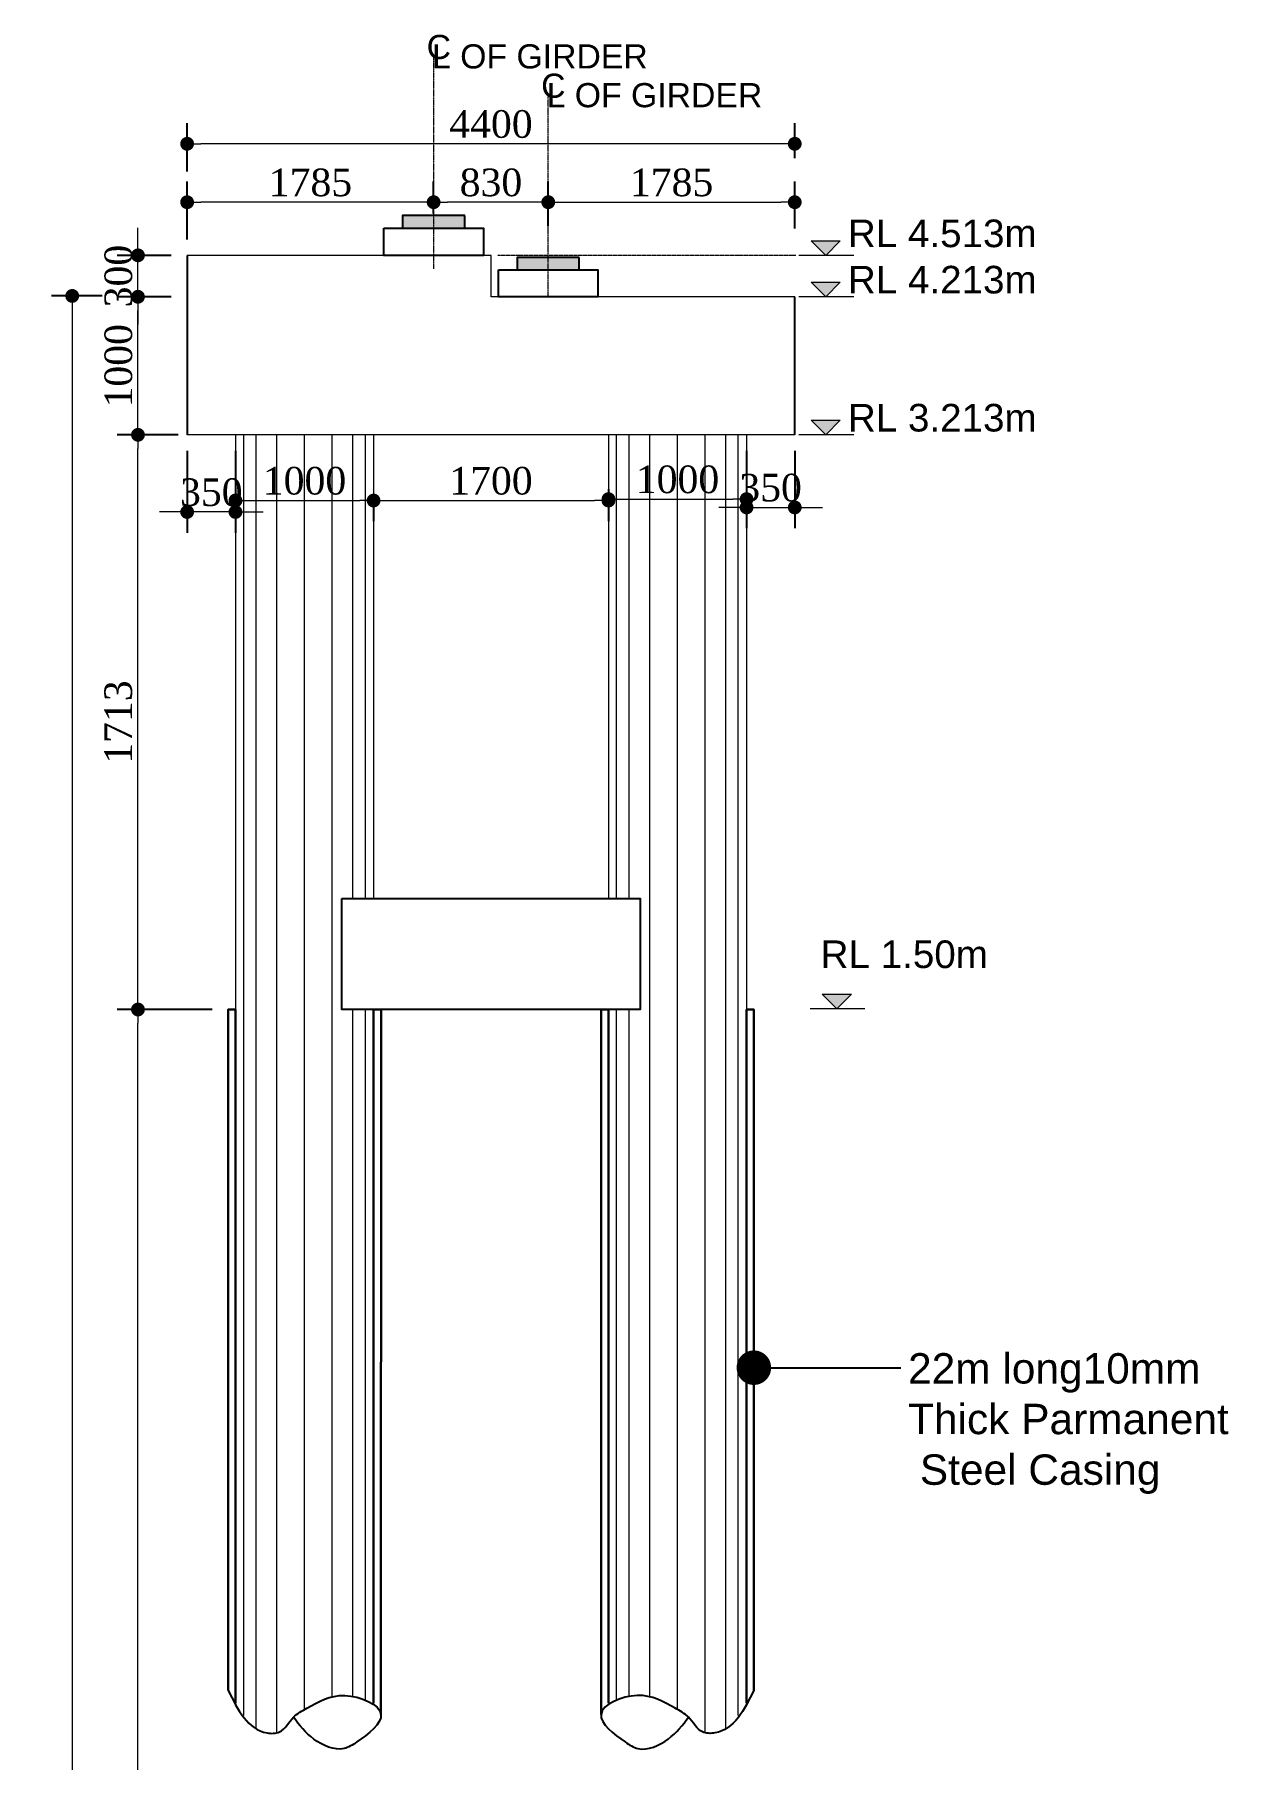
# Model space of a CAD drawing. Header units: millimetres. Extents: x -452357 to 35267, y 81803 to 461763.
# Drawn here: x -263788 to -255142, y 418943 to 431439 of the extents above; entities that cross this region are included whole.
import ezdxf

# ---------------------------------------------------------------- set-up
doc = ezdxf.new("R2010")
doc.units = ezdxf.units.MM
doc.header["$PDMODE"] = 2
doc.linetypes.add('CENTER', pattern=[2, 1.25, -0.25, 0.25, -0.25])
doc.linetypes.add('HIDDEN', pattern=[9.525, 6.35, -3.175])
doc.layers.get('Defpoints').update_dxf_attribs({"lineweight": 13})
for name, color, linetype, lineweight in [('Center Line', 34, 'Continuous', 15), ('dim', 96, 'Continuous', 25), ('Dimision', 96, 'Continuous', 18), ('hatch', 65, 'Continuous', 15), ('hatch nok', 253, 'Continuous', 5), ('Pile', 11, 'Continuous', 15), ('Steel Casing', 70, 'Continuous', 30), ('Text', 7, 'Continuous', 15)]:
    doc.layers.add(name, color=color, linetype=linetype, lineweight=lineweight)
doc.layers.add('Pire Line', color=11, linetype='Continuous')
doc.styles.add('ROMANS', font='arial.ttf', dxfattribs={"height": 200})
doc.styles.get("Standard").update_dxf_attribs({"font": 'times.ttf'})
doc.dimstyles.new('ISO-25', dxfattribs={"dimtxt": 175, "dimasz": 100, "dimexe": 65, "dimexo": 115.625, "dimgap": 40, "dimtad": 1, "dimtoh": 1, "dimdec": 0, "dimtxsty": 'Standard', "dimblk": 'DOT', "dimcen": 300, "dimclrd": 256, "dimclre": 256, "dimclrt": 256, "dimadec": 0, "dimazin": 0, "dimtfac": 1, "dimtdec": 0, "dimtix": 1, "dimtmove": 0, "dimatfit": 3, "dimldrblk": 'DOT', "dimfxl": 75, "dimlwd": -1, "dimarcsym": 0})

# ---------------------------------------------------------------- blocks, each defined once
blk = doc.blocks.new('_Dot')
at = {"color": 0, "linetype": 'ByBlock', "lineweight": -2}
blk.add_line((-0.5, 0), (-1, 0), dxfattribs=at)
at = {"color": 0, "linetype": 'ByBlock', "const_width": 0.5}
blk.add_lwpolyline([(-0.25, 0, 1), (0.25, 0, 1)], format="xyb", close=True, dxfattribs=at)
blk = doc.blocks.new('*D686')
at = {"layer": 'Defpoints', "color": 0, "ltscale": 3, "transparency": 16777216}
for p in [(-263039, 429539), (-262683, 429539), (-262633, 428539)]:
    blk.add_point(p, dxfattribs=at)
at = {"layer": 'Dimision', "color": 1, "lineweight": -2, "ltscale": 3, "transparency": 16777216}
for p, q in [((-262798, 429539), (-263189, 429539)), ((-262748, 428539), (-263189, 428539))]:
    blk.add_line(p, q, dxfattribs=at)
at = {"layer": 'Dimision', "ltscale": 3, "transparency": 16777216}
blk.add_line((-263039, 428639), (-263039, 429439), dxfattribs=at)
at = {"layer": 'Dimision', "ltscale": 3, "transparency": 16777216, "xscale": 100, "yscale": 100, "zscale": 100}
for p, rotation in [((-263039, 429539), 90), ((-263039, 428539), 270)]:
    blk.add_blockref('_Dot', p, dxfattribs=dict(at, rotation=rotation))
at = {"layer": 'Dimision', "ltscale": 3, "transparency": 16777216, "insert": (-263180, 429039), "char_height": 200, "attachment_point": 5, "rotation": 90}
blk.add_mtext('1000', dxfattribs=at)
blk = doc.blocks.new('*D687')
at = {"layer": 'Defpoints', "color": 0, "ltscale": 3, "transparency": 16777216}
for p in [(-263039, 424376), (-262753, 424376), (-262536, 413376)]:
    blk.add_point(p, dxfattribs=at)
at = {"layer": 'Dimision', "color": 1, "lineweight": -2, "ltscale": 3, "transparency": 16777216}
for p, q in [((-262869, 424376), (-263189, 424376)), ((-262652, 413376), (-263189, 413376))]:
    blk.add_line(p, q, dxfattribs=at)
at = {"layer": 'Dimision', "ltscale": 3, "transparency": 16777216}
blk.add_line((-263039, 413476), (-263039, 424276), dxfattribs=at)
at = {"layer": 'Dimision', "ltscale": 3, "transparency": 16777216, "xscale": 100, "yscale": 100, "zscale": 100}
for p, rotation in [((-263039, 424376), 90), ((-263039, 413376), 270)]:
    blk.add_blockref('_Dot', p, dxfattribs=dict(at, rotation=rotation))
at = {"layer": 'Dimision', "ltscale": 3, "transparency": 16777216, "insert": (-263180, 418414), "char_height": 200, "attachment_point": 5, "rotation": 90}
blk.add_mtext('22000', dxfattribs=at)
blk = doc.blocks.new('*D688')
at = {"layer": 'Defpoints', "color": 0, "ltscale": 3, "transparency": 16777216}
for p in [(-262683, 430224), (-260898, 430026), (-262683, 429839)]:
    blk.add_point(p, dxfattribs=at)
at = {"layer": 'Dimision', "color": 1, "lineweight": -2, "ltscale": 3, "transparency": 16777216}
for p, q in [((-262683, 429955), (-262683, 430374)), ((-260898, 430142), (-260898, 430374))]:
    blk.add_line(p, q, dxfattribs=at)
at = {"layer": 'Dimision', "ltscale": 3, "transparency": 16777216}
blk.add_line((-260998, 430224), (-262583, 430224), dxfattribs=at)
at = {"layer": 'Dimision', "ltscale": 3, "transparency": 16777216, "xscale": 100, "yscale": 100, "zscale": 100, "rotation": 180}
blk.add_blockref('_Dot', (-262683, 430224), dxfattribs=at)
at = {"layer": 'Dimision', "ltscale": 3, "transparency": 16777216, "xscale": 100, "yscale": 100, "zscale": 100}
blk.add_blockref('_Dot', (-260898, 430224), dxfattribs=at)
at = {"layer": 'Dimision', "ltscale": 3, "transparency": 16777216, "insert": (-261790, 430366), "char_height": 200, "attachment_point": 5}
blk.add_mtext('1785', dxfattribs=at)
blk = doc.blocks.new('*D689')
at = {"layer": 'Defpoints', "color": 0, "ltscale": 3, "transparency": 16777216}
for p in [(-262683, 430647), (-258283, 430429), (-262683, 430330)]:
    blk.add_point(p, dxfattribs=at)
at = {"layer": 'Dimision', "color": 1, "lineweight": -2, "ltscale": 3, "transparency": 16777216}
for p, q in [((-262683, 430446), (-262683, 430797)), ((-258283, 430544), (-258283, 430797))]:
    blk.add_line(p, q, dxfattribs=at)
at = {"layer": 'Dimision', "ltscale": 3, "transparency": 16777216}
blk.add_line((-258383, 430647), (-262583, 430647), dxfattribs=at)
at = {"layer": 'Dimision', "ltscale": 3, "transparency": 16777216, "xscale": 100, "yscale": 100, "zscale": 100, "rotation": 180}
blk.add_blockref('_Dot', (-262683, 430647), dxfattribs=at)
at = {"layer": 'Dimision', "ltscale": 3, "transparency": 16777216, "xscale": 100, "yscale": 100, "zscale": 100}
blk.add_blockref('_Dot', (-258283, 430647), dxfattribs=at)
at = {"layer": 'Dimision', "ltscale": 3, "transparency": 16777216, "insert": (-260483, 430789), "char_height": 200, "attachment_point": 5}
blk.add_mtext('4400', dxfattribs=at)
blk = doc.blocks.new('*D690')
at = {"layer": 'Defpoints', "color": 0, "ltscale": 3, "transparency": 16777216}
for p in [(-258283, 430224), (-260068, 429935), (-258283, 429919)]:
    blk.add_point(p, dxfattribs=at)
at = {"layer": 'Dimision', "color": 1, "lineweight": -2, "ltscale": 3, "transparency": 16777216}
for p, q in [((-260068, 430051), (-260068, 430374)), ((-258283, 430034), (-258283, 430374))]:
    blk.add_line(p, q, dxfattribs=at)
at = {"layer": 'Dimision', "ltscale": 3, "transparency": 16777216}
blk.add_line((-259968, 430224), (-258383, 430224), dxfattribs=at)
at = {"layer": 'Dimision', "ltscale": 3, "transparency": 16777216, "xscale": 100, "yscale": 100, "zscale": 100, "rotation": 180}
blk.add_blockref('_Dot', (-260068, 430224), dxfattribs=at)
at = {"layer": 'Dimision', "ltscale": 3, "transparency": 16777216, "xscale": 100, "yscale": 100, "zscale": 100}
blk.add_blockref('_Dot', (-258283, 430224), dxfattribs=at)
at = {"layer": 'Dimision', "ltscale": 3, "transparency": 16777216, "insert": (-259175, 430366), "char_height": 200, "attachment_point": 5}
blk.add_mtext('1785', dxfattribs=at)
blk = doc.blocks.new('*D691')
at = {"layer": 'Defpoints', "color": 0, "ltscale": 3, "transparency": 16777216}
for p in [(-260898, 430224), (-260898, 430113), (-260068, 430019)]:
    blk.add_point(p, dxfattribs=at)
at = {"layer": 'Dimision', "color": 1, "lineweight": -2, "ltscale": 3, "transparency": 16777216}
for p, q in [((-260898, 430229), (-260898, 430374)), ((-260068, 430135), (-260068, 430374))]:
    blk.add_line(p, q, dxfattribs=at)
at = {"layer": 'Dimision', "ltscale": 3, "transparency": 16777216}
blk.add_line((-260168, 430224), (-260798, 430224), dxfattribs=at)
at = {"layer": 'Dimision', "ltscale": 3, "transparency": 16777216, "xscale": 100, "yscale": 100, "zscale": 100, "rotation": 180}
blk.add_blockref('_Dot', (-260898, 430224), dxfattribs=at)
at = {"layer": 'Dimision', "ltscale": 3, "transparency": 16777216, "xscale": 100, "yscale": 100, "zscale": 100}
blk.add_blockref('_Dot', (-260068, 430224), dxfattribs=at)
at = {"layer": 'Dimision', "ltscale": 3, "transparency": 16777216, "insert": (-260483, 430366), "char_height": 200, "attachment_point": 5}
blk.add_mtext('830', dxfattribs=at)
blk = doc.blocks.new('*D705')
at = {"layer": 'Defpoints', "color": 0, "ltscale": 0.25, "transparency": 16777216}
for p in [(-263039, 428539), (-262683, 428539), (-262386, 424376)]:
    blk.add_point(p, dxfattribs=at)
at = {"layer": 'Dimision', "color": 1, "lineweight": -2, "ltscale": 0.25, "transparency": 16777216}
for p, q in [((-262798, 428539), (-263189, 428539)), ((-262502, 424376), (-263189, 424376))]:
    blk.add_line(p, q, dxfattribs=at)
at = {"layer": 'Dimision', "ltscale": 0.25, "transparency": 16777216}
blk.add_line((-263039, 424476), (-263039, 428439), dxfattribs=at)
at = {"layer": 'Dimision', "ltscale": 0.25, "transparency": 16777216, "xscale": 100, "yscale": 100, "zscale": 100}
for p, rotation in [((-263039, 428539), 90), ((-263039, 424376), 270)]:
    blk.add_blockref('_Dot', p, dxfattribs=dict(at, rotation=rotation))
at = {"layer": 'Dimision', "ltscale": 0.25, "transparency": 16777216, "insert": (-263181, 426458), "char_height": 200, "attachment_point": 5, "rotation": 90}
blk.add_mtext('1713', dxfattribs=at)
blk = doc.blocks.new('*D789')
at = {"layer": 'Defpoints', "color": 0, "ltscale": 3, "transparency": 16777216}
for p in [(-258632, 428539), (-258283, 428539), (-258283, 428013)]:
    blk.add_point(p, dxfattribs=at)
at = {"layer": 'Dimision', "color": 1, "lineweight": -2, "ltscale": 3, "transparency": 16777216}
for p, q in [((-258632, 428423), (-258632, 427863)), ((-258283, 428423), (-258283, 427863))]:
    blk.add_line(p, q, dxfattribs=at)
at = {"layer": 'Dimision', "ltscale": 3, "transparency": 16777216}
for p, q in [((-258732, 428013), (-258832, 428013)), ((-258632, 428013), (-258283, 428013)), ((-258183, 428013), (-258083, 428013))]:
    blk.add_line(p, q, dxfattribs=at)
at = {"layer": 'Dimision', "ltscale": 3, "transparency": 16777216, "xscale": 100, "yscale": 100, "zscale": 100}
blk.add_blockref('_Dot', (-258632, 428013), dxfattribs=at)
at = {"layer": 'Dimision', "ltscale": 3, "transparency": 16777216, "xscale": 100, "yscale": 100, "zscale": 100, "rotation": 180}
blk.add_blockref('_Dot', (-258283, 428013), dxfattribs=at)
at = {"layer": 'Dimision', "ltscale": 3, "transparency": 16777216, "insert": (-258458, 428155), "char_height": 200, "attachment_point": 5}
blk.add_mtext('350', dxfattribs=at)
blk = doc.blocks.new('*D708')
at = {"layer": 'Defpoints', "color": 0, "ltscale": 3, "transparency": 16777216}
for p in [(-262683, 428539), (-262333, 428539), (-262683, 427980)]:
    blk.add_point(p, dxfattribs=at)
at = {"layer": 'Dimision', "color": 1, "lineweight": -2, "ltscale": 3, "transparency": 16777216}
for p, q in [((-262683, 428423), (-262683, 427830)), ((-262333, 428423), (-262333, 427830))]:
    blk.add_line(p, q, dxfattribs=at)
at = {"layer": 'Dimision', "ltscale": 3, "transparency": 16777216}
for p, q in [((-262783, 427980), (-262883, 427980)), ((-262333, 427980), (-262683, 427980)), ((-262233, 427980), (-262133, 427980))]:
    blk.add_line(p, q, dxfattribs=at)
at = {"layer": 'Dimision', "ltscale": 3, "transparency": 16777216, "xscale": 100, "yscale": 100, "zscale": 100}
blk.add_blockref('_Dot', (-262683, 427980), dxfattribs=at)
at = {"layer": 'Dimision', "ltscale": 3, "transparency": 16777216, "xscale": 100, "yscale": 100, "zscale": 100, "rotation": 180}
blk.add_blockref('_Dot', (-262333, 427980), dxfattribs=at)
at = {"layer": 'Dimision', "ltscale": 3, "transparency": 16777216, "insert": (-262508, 428122), "char_height": 200, "attachment_point": 5}
blk.add_mtext('350', dxfattribs=at)
blk = doc.blocks.new('*D732')
at = {"layer": 'Defpoints', "color": 0, "ltscale": 0.25, "transparency": 16777216}
for p in [(-263183, 429545), (-263515, 403299), (-262333, 403299)]:
    blk.add_point(p, dxfattribs=at)
at = {"layer": 'Dimision', "color": 1, "lineweight": -2, "ltscale": 0.25, "transparency": 16777216}
for p, q in [((-263298, 429545), (-263665, 429545)), ((-262448, 403299), (-263665, 403299))]:
    blk.add_line(p, q, dxfattribs=at)
at = {"layer": 'Dimision', "ltscale": 0.25, "transparency": 16777216}
blk.add_line((-263515, 429445), (-263515, 403399), dxfattribs=at)
at = {"layer": 'Dimision', "ltscale": 0.25, "transparency": 16777216, "xscale": 100, "yscale": 100, "zscale": 100}
for p, rotation in [((-263515, 429545), 90), ((-263515, 403299), 270)]:
    blk.add_blockref('_Dot', p, dxfattribs=dict(at, rotation=rotation))
at = {"layer": 'Dimision', "ltscale": 0.25, "transparency": 16777216, "insert": (-263657, 416422), "char_height": 200, "attachment_point": 5, "rotation": 90}
blk.add_mtext('56450', dxfattribs=at)
blk = doc.blocks.new('*D793')
at = {"layer": 'Defpoints', "color": 0, "ltscale": 0.25, "transparency": 16777216}
for p in [(-263039, 429839), (-262683, 429839), (-262683, 429539)]:
    blk.add_point(p, dxfattribs=at)
at = {"layer": 'Dimision', "ltscale": 0.25, "transparency": 16777216}
for p, q in [((-263039, 429939), (-263039, 430039)), ((-263039, 429539), (-263039, 429839)), ((-263039, 429439), (-263039, 429339))]:
    blk.add_line(p, q, dxfattribs=at)
at = {"layer": 'Dimision', "color": 1, "lineweight": -2, "ltscale": 0.25, "transparency": 16777216}
for p, q in [((-262798, 429839), (-263189, 429839)), ((-262798, 429539), (-263189, 429539))]:
    blk.add_line(p, q, dxfattribs=at)
at = {"layer": 'Dimision', "ltscale": 0.25, "transparency": 16777216, "xscale": 100, "yscale": 100, "zscale": 100}
for p, rotation in [((-263039, 429839), 270), ((-263039, 429539), 90)]:
    blk.add_blockref('_Dot', p, dxfattribs=dict(at, rotation=rotation))
at = {"layer": 'Dimision', "ltscale": 0.25, "transparency": 16777216, "insert": (-263180, 429689), "char_height": 200, "attachment_point": 5, "rotation": 90}
blk.add_mtext('300', dxfattribs=at)
blk = doc.blocks.new('*D810')
at = {"layer": 'Defpoints', "color": 0, "ltscale": 0.25, "transparency": 16777216}
for p in [(-262333, 428539), (-261333, 428192), (-261333, 428063)]:
    blk.add_point(p, dxfattribs=at)
at = {"layer": 'Dimision', "color": 1, "lineweight": -2, "ltscale": 0.25, "transparency": 16777216}
for p, q in [((-262333, 428423), (-262333, 427913)), ((-261333, 428076), (-261333, 427913))]:
    blk.add_line(p, q, dxfattribs=at)
at = {"layer": 'Dimision', "ltscale": 0.25, "transparency": 16777216}
blk.add_line((-262233, 428063), (-261433, 428063), dxfattribs=at)
at = {"layer": 'Dimision', "ltscale": 0.25, "transparency": 16777216, "xscale": 100, "yscale": 100, "zscale": 100, "rotation": 180}
blk.add_blockref('_Dot', (-262333, 428063), dxfattribs=at)
at = {"layer": 'Dimision', "ltscale": 0.25, "transparency": 16777216, "xscale": 100, "yscale": 100, "zscale": 100}
blk.add_blockref('_Dot', (-261333, 428063), dxfattribs=at)
at = {"layer": 'Dimision', "ltscale": 0.25, "transparency": 16777216, "insert": (-261833, 428205), "char_height": 200, "attachment_point": 5}
blk.add_mtext('1000', dxfattribs=at)
blk = doc.blocks.new('*D811')
at = {"layer": 'Defpoints', "color": 0, "ltscale": 0.25, "transparency": 16777216}
for p in [(-259632, 428261), (-261333, 428192), (-259632, 428063)]:
    blk.add_point(p, dxfattribs=at)
at = {"layer": 'Dimision', "color": 1, "lineweight": -2, "ltscale": 0.25, "transparency": 16777216}
for p, q in [((-259632, 428146), (-259632, 427913)), ((-261333, 428076), (-261333, 427913))]:
    blk.add_line(p, q, dxfattribs=at)
at = {"layer": 'Dimision', "ltscale": 0.25, "transparency": 16777216}
blk.add_line((-261233, 428063), (-259732, 428063), dxfattribs=at)
at = {"layer": 'Dimision', "ltscale": 0.25, "transparency": 16777216, "xscale": 100, "yscale": 100, "zscale": 100, "rotation": 180}
blk.add_blockref('_Dot', (-261333, 428063), dxfattribs=at)
at = {"layer": 'Dimision', "ltscale": 0.25, "transparency": 16777216, "xscale": 100, "yscale": 100, "zscale": 100}
blk.add_blockref('_Dot', (-259632, 428063), dxfattribs=at)
at = {"layer": 'Dimision', "ltscale": 0.25, "transparency": 16777216, "insert": (-260483, 428205), "char_height": 200, "attachment_point": 5}
blk.add_mtext('1700', dxfattribs=at)
blk = doc.blocks.new('*D812')
at = {"layer": 'Defpoints', "color": 0, "ltscale": 0.25, "transparency": 16777216}
for p in [(-259632, 428261), (-258632, 428255), (-258632, 428073)]:
    blk.add_point(p, dxfattribs=at)
at = {"layer": 'Dimision', "color": 1, "lineweight": -2, "ltscale": 0.25, "transparency": 16777216}
for p, q in [((-259632, 428146), (-259632, 427923)), ((-258632, 428139), (-258632, 427923))]:
    blk.add_line(p, q, dxfattribs=at)
at = {"layer": 'Dimision', "ltscale": 0.25, "transparency": 16777216}
blk.add_line((-259532, 428073), (-258732, 428073), dxfattribs=at)
at = {"layer": 'Dimision', "ltscale": 0.25, "transparency": 16777216, "xscale": 100, "yscale": 100, "zscale": 100, "rotation": 180}
blk.add_blockref('_Dot', (-259632, 428073), dxfattribs=at)
at = {"layer": 'Dimision', "ltscale": 0.25, "transparency": 16777216, "xscale": 100, "yscale": 100, "zscale": 100}
blk.add_blockref('_Dot', (-258632, 428073), dxfattribs=at)
at = {"layer": 'Dimision', "ltscale": 0.25, "transparency": 16777216, "insert": (-259132, 428215), "char_height": 200, "attachment_point": 5}
blk.add_mtext('1000', dxfattribs=at)

msp = doc.modelspace()

# ---------------------------------------------------------------- hatches: boundary and pattern name
at = {"layer": 'Dimision', "ltscale": 5}
for points in [[(-258165.1, 429945.1), (-257953, 429945.1), (-258059.1, 429839)], [(-258165.1, 429645.1), (-257953, 429645.1), (-258059, 429539)], [(-258165.1, 428645.1), (-257953, 428645.1), (-258059, 428539)], [(-258084.7, 424487.8), (-257872.6, 424487.8), (-257978.6, 424381.8)]]:
    msp.add_hatch(color=256, dxfattribs=at).paths.add_polyline_path(points)
at = {"layer": 'Pire Line', "ltscale": 3}
h = msp.add_hatch(color=256, dxfattribs=at)
h.paths.add_polyline_path([(-260672.5, 430127), (-260897.5, 430127), (-260897.5, 430037), (-260672.5, 430037)])
h.paths.add_polyline_path([(-260897.5, 430127), (-261122.5, 430127), (-261122.5, 430037), (-260897.5, 430037)])
h = msp.add_hatch(color=256, dxfattribs=at)
h.paths.add_polyline_path([(-259843, 429823), (-260068, 429823), (-260068, 429733), (-259843, 429733)])
h.paths.add_polyline_path([(-260068, 429823), (-260293, 429823), (-260293, 429733), (-260068, 429733)])

# ---------------------------------------------------------------- linework, layer by layer
at = {"layer": 'Center Line', "linetype": 'CENTER'}
for p, q in [((-260897.5, 429741.4), (-260897.5, 431268.9)), ((-260068, 429539), (-260068, 430988))]:
    msp.add_line(p, q, dxfattribs=at)
at = {"layer": 'dim', "ltscale": 30}
for points in [[(-262385.9, 419445.6), (-262104.2, 419135.8), (-262014.3, 419143.2), (-261913.1, 419249.2), (-261815.7, 419315.1), (-261541.5, 419406.8), (-261279.2, 419269.5), (-261453.2, 419070.8), (-261546.8, 419023), (-261765.8, 419091.7), (-261913.1, 419249.2)], [(-258579.1, 419445.6), (-258860.9, 419135.8), (-258950.8, 419143.2), (-259051.9, 419249.2), (-259149.3, 419315.1), (-259423.5, 419406.8), (-259685.9, 419269.5), (-259511.8, 419070.8), (-259418.3, 419023), (-259199.2, 419091.7), (-259051.9, 419249.2)]]:
    msp.add_spline(points, degree=3, dxfattribs=at)
at = {"layer": 'Dimision', "ltscale": 5}
for p, q in [((-257855.9, 429839), (-258252.7, 429839)), ((-257855.8, 429539), (-258252.7, 429539)), ((-257855.8, 428539), (-258252.7, 428539)), ((-257775.4, 424381.8), (-258172.3, 424381.8))]:
    msp.add_line(p, q, dxfattribs=at)
for points in [[(-258165.1, 429945.1), (-257953, 429945.1), (-258059.1, 429839)], [(-258165.1, 429645.1), (-257953, 429645.1), (-258059, 429539)], [(-258165.1, 428645.1), (-257953, 428645.1), (-258059, 428539)], [(-258084.7, 424487.8), (-257872.6, 424487.8), (-257978.6, 424381.8)]]:
    msp.add_lwpolyline(points, close=True, dxfattribs=at)
at = {"layer": 'hatch', "ltscale": 3}
for p, q in [((-262273, 424376), (-262273, 428539)), ((-262182.6, 424376), (-262182.6, 428539)), ((-262182.6, 424376), (-262182.6, 428539)), ((-262032.6, 424376), (-262032.6, 428539)), ((-261832.6, 424376), (-261832.6, 428539)), ((-261832.6, 424376), (-261832.6, 428539)), ((-261832.6, 424376), (-261832.6, 428539)), ((-261832.6, 424376), (-261832.6, 428539)), ((-261632.6, 424376), (-261632.6, 428539)), ((-261482.6, 425179.1), (-261482.6, 428539)), ((-261482.6, 425179.1), (-261482.6, 428539)), ((-261392.2, 425179.1), (-261392.2, 428539)), ((-259572.9, 425179.1), (-259572.9, 428539)), ((-259482.5, 425179.1), (-259482.5, 428539)), ((-259482.5, 425179.1), (-259482.5, 428539)), ((-259332.5, 424376), (-259332.5, 428539)), ((-259132.5, 424376), (-259132.5, 428539)), ((-259132.5, 424376), (-259132.5, 428539)), ((-259132.5, 424376), (-259132.5, 428539)), ((-259132.5, 424376), (-259132.5, 428539)), ((-258932.5, 424376), (-258932.5, 428539)), ((-258782.5, 424376), (-258782.5, 428539)), ((-258782.5, 424376), (-258782.5, 428539)), ((-258692.1, 424376), (-258692.1, 428539)), ((-262273, 419261.8), (-262273, 424376)), ((-262182.6, 419171.1), (-262182.6, 424376)), ((-262182.6, 419175.6), (-262182.6, 424376)), ((-262032.6, 419133.6), (-262032.6, 424376)), ((-261832.6, 419305.8), (-261832.6, 424376)), ((-261832.6, 419305.8), (-261832.6, 424376)), ((-261832.6, 419305.8), (-261832.6, 424376)), ((-261832.6, 419305.8), (-261832.6, 424376)), ((-261632.6, 419397.6), (-261632.6, 424376)), ((-261482.6, 419400.2), (-261482.6, 424376)), ((-261482.6, 419400.2), (-261482.6, 424376)), ((-261392.2, 419373.8), (-261392.2, 424376)), ((-259572.9, 419373.8), (-259572.9, 424376)), ((-259482.5, 419400.2), (-259482.5, 424376)), ((-259482.5, 419400.2), (-259482.5, 424376)), ((-259332.5, 419397.6), (-259332.5, 424376)), ((-259132.5, 419305.8), (-259132.5, 424376)), ((-259132.5, 419305.8), (-259132.5, 424376)), ((-259132.5, 419305.8), (-259132.5, 424376)), ((-259132.5, 419305.8), (-259132.5, 424376)), ((-258932.5, 419133.6), (-258932.5, 424376)), ((-258782.5, 419171.1), (-258782.5, 424376)), ((-258782.5, 419175.6), (-258782.5, 424376)), ((-258692.1, 419261.8), (-258692.1, 424376))]:
    msp.add_line(p, q, dxfattribs=at)
at = {"layer": 'hatch nok', "linetype": 'HIDDEN', "ltscale": 0.2}
msp.add_line((-258274.4, 429839), (-260436.3, 429839), dxfattribs=at)
at = {"layer": 'Pile', "ltscale": 3}
for p, q in [((-260482.5, 429839), (-262682.5, 429839)), ((-260482.5, 429539), (-260482.5, 429839)), ((-258282.5, 429539), (-260482.5, 429539)), ((-258282.5, 428539), (-262682.5, 428539))]:
    msp.add_line(p, q, dxfattribs=at)
for points in [[(-262332.6, 428539), (-262332.5, 425376), (-262332.3, 419350.7)], [(-261332.6, 428539), (-261332.6, 425179.1)], [(-259632.5, 428539), (-259632.4, 425179.1)], [(-258632.5, 428539), (-258632.5, 425376), (-258632.8, 419350.7)], [(-261332.7, 424376), (-261332.8, 419350.7)], [(-259632.4, 424376), (-259632.2, 419350.7)]]:
    msp.add_lwpolyline(points, dxfattribs=at)
at = {"layer": 'Pire Line', "ltscale": 3}
for p, q in [((-262682.5, 429839), (-262682.5, 428539)), ((-258282.5, 428539), (-258282.5, 429539))]:
    msp.add_line(p, q, dxfattribs=at)
at = {"layer": 'Pire Line', "ltscale": 5}
for points in [[(-260672.5, 430127), (-261122.5, 430127), (-261122.5, 430037), (-260672.5, 430037)], [(-259843, 429823), (-260293, 429823), (-260293, 429733), (-259843, 429733)], [(-261562.6, 425179.1), (-259402.4, 425179.1), (-259402.4, 424376), (-261562.6, 424376)]]:
    msp.add_lwpolyline(points, close=True, dxfattribs=at)
at = {"layer": 'Pire Line', "ltscale": 3}
for points in [[(-261257.5, 430037), (-260537.5, 430037), (-260537.5, 429839), (-261257.5, 429839)], [(-260428, 429733), (-259708, 429733), (-259708, 429539), (-260428, 429539)]]:
    msp.add_lwpolyline(points, close=True, dxfattribs=at)
at = {"layer": 'Steel Casing', "linetype": 'Continuous', "ltscale": 0.3}
for points in [[(-262385.9, 419445.6), (-262386, 424376), (-262332.7, 424376), (-262332.6, 419351.3)], [(-261279.2, 419269.5), (-261279.1, 424376), (-261332.5, 424376), (-261332.5, 419351.3)], [(-259685.9, 419269.5), (-259685.9, 424376), (-259632.6, 424376), (-259632.6, 419351.3)], [(-258579.1, 419445.6), (-258579.1, 424376), (-258632.4, 424376), (-258632.4, 419351.3)]]:
    msp.add_lwpolyline(points, dxfattribs=at)

# ---------------------------------------------------------------- texts
at = {"layer": 'Text', "style": 'ROMANS'}
for s, p in [('RL 4.513m', (-257898.1, 429898.3)), ('RL 4.213m', (-257898, 429563)), ('RL 3.213m', (-257898, 428563)), ('RL 1.50m', (-258095.6, 424676.4))]:
    msp.add_text(s, height=200, dxfattribs=at).set_placement(p)
at = {"layer": 'Text', "attachment_point": 1, "style": 'ROMANS'}
for s, insert, char_height, width in [('C', (-260948.9, 431436.2), 175, 8235.459), ('L OF GIRDER', (-260909.5, 431367.8), 175, 8235.459), ('C', (-260119.4, 431155.3), 175, 8235.459), ('L OF GIRDER', (-260080, 431086.9), 175, 8235.459), ('22m long10mm Thick Parmanent  Steel Casing ', (-257462.7, 421886.7), 220, 2359.365)]:
    msp.add_mtext(s, dxfattribs=dict(at, insert=insert, char_height=char_height, width=width))

# ---------------------------------------------------------------- dimensions: what is measured, and where the dimension line sits
at = {"layer": 'Dimision', "ltscale": 3}
for base, p1, p2, picture, middle in [((-262682.5, 430646.9), (-258282.5, 430428.8), (-262682.5, 430330.4), '*D689', (-260482.5, 430788.6)), ((-260897.5, 430224.4), (-260067.6, 430019.3), (-260897.5, 430113), '*D691', (-260482.5, 430366.1)), ((-258282.5, 430224.4), (-260067.5, 429935.1), (-258282.5, 429918.7), '*D690', (-259175, 430366.4)), ((-258282.5, 428012.9), (-258632.5, 428539), (-258282.5, 428539), '*D789', (-258457.5, 428154.7))]:
    dim = msp.add_linear_dim(base=base, p1=p1, p2=p2, dimstyle='ISO-25', override={"dimtxt": 200, "dimexe": 150, "dimclre": 1}, dxfattribs=at)
    dim.commit()
    dim.dimension.update_dxf_attribs({"geometry": picture, "text_midpoint": middle})
for base, p1, p2, angle, picture, middle in [((-262682.5, 430224.4), (-260897.5, 430025.9), (-262682.5, 429839), 180, '*D688', (-261790, 430366.4)), ((-263038.5, 429539), (-262632.5, 428539), (-262682.5, 429539), 90, '*D686', (-263180.3, 429039)), ((-262682.5, 427979.9), (-262332.6, 428539), (-262682.5, 428539), 180, '*D708', (-262507.5, 428121.7))]:
    dim = msp.add_linear_dim(base=base, p1=p1, p2=p2, angle=angle, dimstyle='ISO-25', override={"dimtxt": 200, "dimexe": 150, "dimclre": 1}, dxfattribs=at)
    dim.commit()
    dim.dimension.update_dxf_attribs({"geometry": picture, "text_midpoint": middle})
at = {"layer": 'Dimision', "ltscale": 0.25}
for base, p1, p2, angle, picture, middle in [((-263038.5, 429839), (-262682.5, 429539), (-262682.5, 429839), 90, '*D793', (-263180.3, 429689)), ((-261332.6, 428062.9), (-262332.6, 428539), (-261332.6, 428192), 180, '*D810', (-261832.6, 428204.6)), ((-258632.5, 428072.9), (-259632.5, 428261.4), (-258632.5, 428255), 180, '*D812', (-259132.5, 428214.6)), ((-259632.5, 428062.9), (-261332.6, 428192), (-259632.5, 428261.4), 180, '*D811', (-260482.5, 428204.9))]:
    dim = msp.add_linear_dim(base=base, p1=p1, p2=p2, angle=angle, dimstyle='ISO-25', override={"dimtxt": 200, "dimexe": 150, "dimclre": 1, "dimtmove": 1}, dxfattribs=at)
    dim.commit()
    dim.dimension.update_dxf_attribs({"geometry": picture, "text_midpoint": middle})
for base, p1, p2, text, picture, middle in [((-263515.2, 403298.9), (-263182.5, 429544.8), (-262332.6, 403298.9), '56450', '*D732', (-263656.9, 416421.9)), ((-263038.5, 428539), (-262386, 424376), (-262682.5, 428539), '1713', '*D705', (-263180.6, 426457.5))]:
    dim = msp.add_linear_dim(base=base, p1=p1, p2=p2, angle=90, text=text, dimstyle='ISO-25', override={"dimtxt": 200, "dimexe": 150, "dimclre": 1, "dimtmove": 1}, dxfattribs=at)
    dim.commit()
    dim.dimension.update_dxf_attribs({"geometry": picture, "text_midpoint": middle})
at = {"layer": 'Dimision', "ltscale": 3}
dim = msp.add_linear_dim(base=(-263038.5, 424376), p1=(-262535.9, 413376), p2=(-262753.4, 424376), angle=90, text='22000', dimstyle='ISO-25', override={"dimtxt": 200, "dimexe": 150, "dimclre": 1}, dxfattribs=at)
dim.commit()
dim.dimension.update_dxf_attribs({"geometry": '*D687', "text_midpoint": (-263038.5, 418414.4), "dimtype": 160})

# ---------------------------------------------------------------- leaders
at = {"ltscale": 0.25}
msp.add_leader([(-258579.2, 421781.6), (-257577.9, 421779.5), (-257514.4, 421779.5)], dimstyle='ISO-25', override={"dimasz": 250, "dimgap": 40, "dimtad": 0, "dimfxl": 35, "dimfxlon": 1, "dimarcsym": 2}, dxfattribs=at)

doc.saveas('drawing.dxf')
